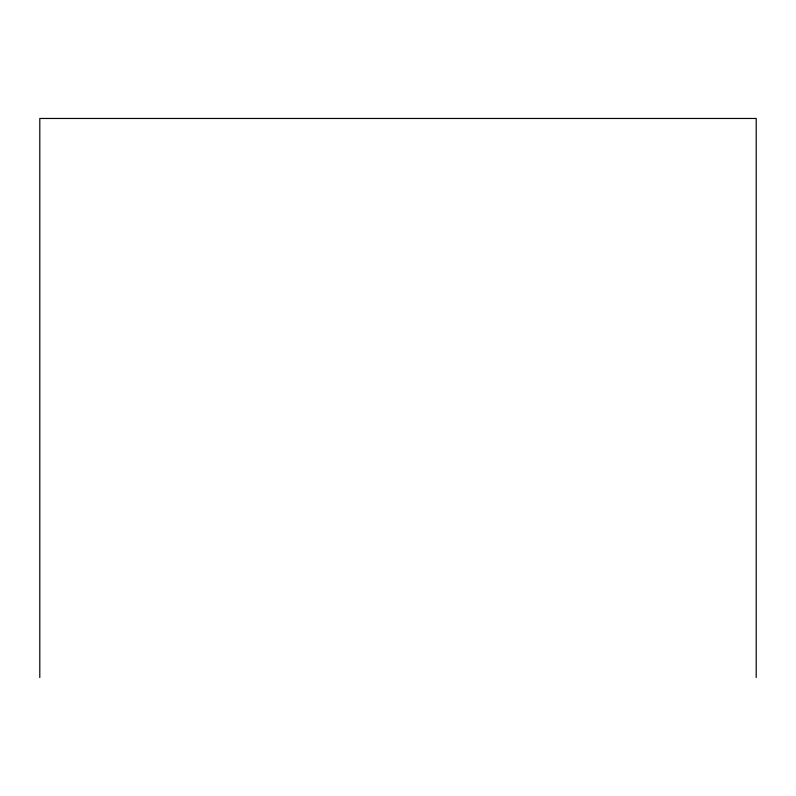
<?xml version="1.0" encoding="UTF-8"?>
<svg xmlns="http://www.w3.org/2000/svg" width="796" height="796" viewBox="0 0 796 796"><rect width="100%" height="100%" fill="white"/><g stroke="black" fill="none" stroke-linecap="round" stroke-linejoin="round"><path stroke-width="1.19" d="M756.2 677.535L756.2 118.465L39.8 118.465L39.8 677.535"/></g></svg>
